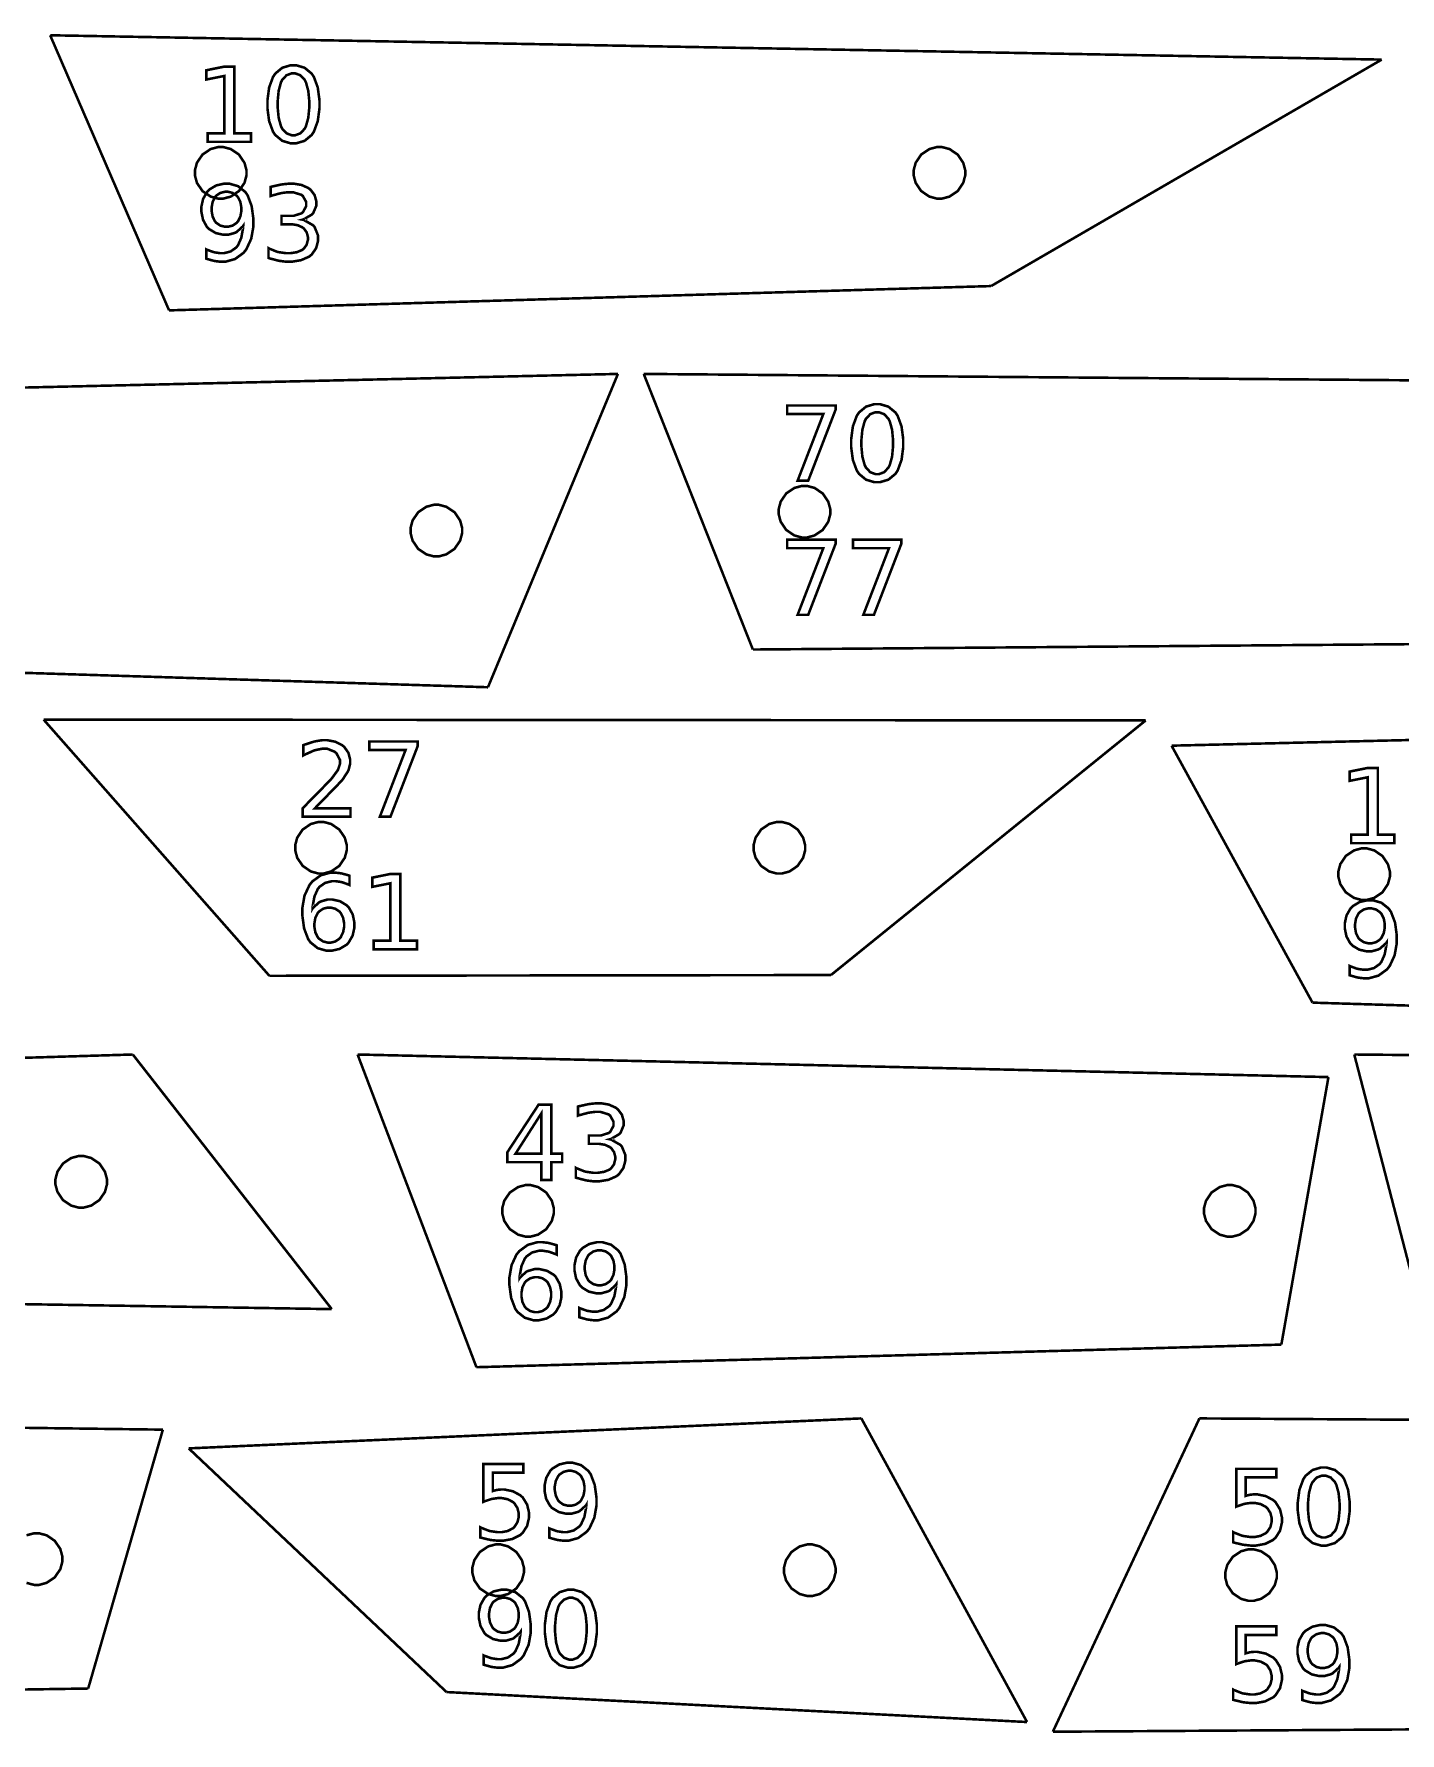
# Model space of a CAD drawing. Extents: x 0 to 51.8, y 1.6 to 26.8.
# Drawn here: x 28.08 to 33.59, y 7.48 to 14.34 of the extents above; entities that cross this region are included whole.
import ezdxf

# ---------------------------------------------------------------- set-up
doc = ezdxf.new("R2010")
doc.units = 0
doc.layers.get('0').update_dxf_attribs({"linetype": 'CONTINUOUS'})

msp = doc.modelspace()

# ---------------------------------------------------------------- linework, layer by layer
at = {"color": 0, "const_width": 0.010417}
for points in [[(28.1414, 14.3381), (33.5165, 14.2399)], [(28.1414, 14.3381), (28.6215, 13.2275)], [(33.5165, 14.2399), (31.9396, 13.3256)], [(28.6215, 13.2275), (31.9396, 13.3256)], [(25.5653, 12.8592), (30.4333, 12.9709)], [(30.4333, 12.9709), (29.9087, 11.706)], [(30.5375, 12.9709), (34.8424, 12.9351)], [(30.5375, 12.9709), (30.9781, 11.8583)], [(30.9781, 11.8583), (35.3839, 11.8942)], [(26.3071, 11.8178), (29.9087, 11.706)], [(28.115, 11.5753), (32.564, 11.5722)], [(28.115, 11.5753), (29.0264, 10.541)], [(32.564, 11.5722), (31.2933, 10.5441)], [(32.6682, 11.4701), (37.0993, 11.5753)], [(32.6682, 11.4701), (33.2372, 10.4327)], [(29.0264, 10.541), (31.2933, 10.5441)], [(33.2372, 10.4327), (36.6853, 10.3275)], [(26.3847, 10.1599), (28.475, 10.2233)], [(28.475, 10.2233), (29.2782, 9.19536)], [(29.3824, 10.2233), (33.3015, 10.1321)], [(29.3824, 10.2233), (29.8622, 8.96089)], [(33.4057, 10.2233), (37.2858, 10.1852)], [(33.4057, 10.2233), (33.696, 9.10568)], [(33.3015, 10.1321), (33.1114, 9.05214)], [(25.3471, 9.25874), (29.2782, 9.19536)], [(29.8622, 8.96089), (33.1114, 9.05214)], [(25.1906, 8.75418), (28.5964, 8.70876)], [(28.5964, 8.70876), (28.2949, 7.66368)], [(28.7006, 8.63314), (31.416, 8.75418)], [(31.416, 8.75418), (32.0849, 7.52838)], [(32.7807, 8.75418), (32.189, 7.48926)], [(32.7807, 8.75418), (35.5618, 8.73671)], [(28.7006, 8.63314), (29.7414, 7.64942)], [(28.046, 8.28228), (28.0764, 8.29042), (28.0865, 8.29042), (28.0967, 8.29042), (28.1271, 8.28228), (28.1601, 8.25993), (28.1825, 8.22683), (28.1907, 8.1964), (28.1907, 8.18625), (28.1907, 8.18625), (28.1907, 8.17617), (28.1825, 8.14572), (28.1601, 8.11263), (28.1271, 8.09028), (28.0967, 8.08208), (28.0865, 8.08208), (28.0764, 8.08208), (28.046, 8.09028)], [(25.3496, 7.61828), (28.2949, 7.66368)], [(29.7414, 7.64942), (32.0849, 7.52838)], [(32.189, 7.48926), (34.9076, 7.50678)]]:
    msp.add_lwpolyline(points, dxfattribs=at)
at = {"color": 1, "const_width": 0.010417}
for points in [[(28.7774, 13.9422), (28.8447, 13.9422), (28.8447, 14.174), (28.7715, 14.1594), (28.7715, 14.1968), (28.8443, 14.2115), (28.8853, 14.2115), (28.8853, 13.9422), (28.9524, 13.9422), (28.9524, 13.9078), (28.7774, 13.9078), (28.7774, 13.9422)], [(29.1235, 14.2171), (29.1347, 14.2171), (29.1685, 14.2069), (29.1971, 14.1833), (29.2015, 14.1767), (29.206, 14.1699), (29.2217, 14.1271), (29.2285, 14.0762), (29.2285, 14.0593), (29.2285, 14.0424), (29.2217, 13.9917), (29.206, 13.949), (29.2015, 13.9422), (29.1971, 13.9356), (29.1685, 13.9119), (29.1347, 13.9019), (29.1235, 13.9019), (29.1121, 13.9019), (29.0783, 13.9119), (29.05, 13.9356), (29.0456, 13.9422), (29.041, 13.949), (29.0253, 13.9917), (29.0186, 14.0424), (29.0186, 14.0593), (29.0186, 14.0762), (29.0253, 14.1271), (29.041, 14.1699), (29.0456, 14.1767), (29.05, 14.1833), (29.0783, 14.2069), (29.1121, 14.2171), (29.1235, 14.2171)], [(29.1235, 14.1844), (29.1164, 14.1844), (29.0956, 14.1767), (29.0783, 14.1585), (29.0757, 14.1532), (29.0731, 14.1481), (29.0638, 14.114), (29.0599, 14.0729), (29.0599, 14.0593), (29.0599, 14.0457), (29.0638, 14.0047), (29.0731, 13.971), (29.0757, 13.9657), (29.0783, 13.9606), (29.0956, 13.9422), (29.1164, 13.9344), (29.1235, 13.9344), (29.1304, 13.9344), (29.1514, 13.9422), (29.1687, 13.9606), (29.1714, 13.9657), (29.174, 13.971), (29.1833, 14.0047), (29.1875, 14.0457), (29.1875, 14.0593), (29.1875, 14.0729), (29.1833, 14.114), (29.174, 14.1481), (29.1714, 14.1532), (29.1687, 14.1585), (29.1514, 14.1767), (29.1304, 14.1844), (29.1235, 14.1844)], [(28.7715, 13.4361), (28.7715, 13.4736), (28.774, 13.4724), (28.8001, 13.463), (28.8028, 13.4623), (28.8054, 13.4617), (28.8269, 13.4584), (28.834, 13.4584), (28.8429, 13.4584), (28.8699, 13.4653), (28.8925, 13.4812), (28.8961, 13.4858), (28.8997, 13.4903), (28.9129, 13.5202), (28.9201, 13.5596), (28.9207, 13.5689), (28.9186, 13.566), (28.8938, 13.5436), (28.8907, 13.542), (28.8876, 13.5405), (28.86, 13.5327), (28.8507, 13.5327), (28.8406, 13.5327), (28.8099, 13.5396), (28.7829, 13.5557), (28.7785, 13.5602), (28.774, 13.5648), (28.7586, 13.5929), (28.7519, 13.6251), (28.7519, 13.6357), (28.7519, 13.6463), (28.7589, 13.6778), (28.775, 13.7059), (28.7796, 13.7106), (28.7842, 13.7154), (28.8118, 13.7319), (28.8429, 13.739), (28.8533, 13.739), (28.865, 13.739), (28.8999, 13.7289), (28.9292, 13.7054), (28.9339, 13.6987), (28.9385, 13.6919), (28.9546, 13.6491), (28.9617, 13.5982), (28.9617, 13.5813), (28.9617, 13.5652), (28.9531, 13.5168), (28.9332, 13.4738), (28.9276, 13.4667), (28.9219, 13.4596), (28.8875, 13.4346), (28.8488, 13.4239), (28.8358, 13.4239), (28.8279, 13.4239), (28.8071, 13.4265), (28.8046, 13.427), (28.8018, 13.4275), (28.7743, 13.4351), (28.7715, 13.4361)], [(29.1601, 13.5936), (29.165, 13.5926), (29.2033, 13.5708), (29.2061, 13.5674), (29.2089, 13.5641), (29.2228, 13.5296), (29.2228, 13.5181), (29.2228, 13.5082), (29.215, 13.4783), (29.1969, 13.4526), (29.1918, 13.4485), (29.1867, 13.4444), (29.1543, 13.4301), (29.1165, 13.4239), (29.1039, 13.4239), (29.094, 13.4239), (29.0679, 13.4272), (29.0646, 13.4278), (29.0612, 13.4285), (29.0262, 13.4377), (29.0228, 13.4389), (29.0228, 13.4786), (29.0256, 13.477), (29.0568, 13.4643), (29.0603, 13.4634), (29.0636, 13.4626), (29.0931, 13.4584), (29.1028, 13.4584), (29.1113, 13.4584), (29.1368, 13.4622), (29.1582, 13.4711), (29.1617, 13.4736), (29.165, 13.4762), (29.1768, 13.4925), (29.1818, 13.5117), (29.1818, 13.5181), (29.1818, 13.5241), (29.1771, 13.542), (29.1661, 13.5575), (29.1629, 13.56), (29.1597, 13.5626), (29.1404, 13.5714), (29.1181, 13.5752), (29.1106, 13.5752), (29.0753, 13.5752), (29.0753, 13.6091), (29.1124, 13.6091), (29.1239, 13.6091), (29.1558, 13.6192), (29.1586, 13.6212), (29.1613, 13.6233), (29.1749, 13.6479), (29.1749, 13.6561), (29.1749, 13.6651), (29.161, 13.6899), (29.1582, 13.6919), (29.1554, 13.6941), (29.1218, 13.7045), (29.1106, 13.7045), (29.1015, 13.7045), (29.0776, 13.7015), (29.0744, 13.7008), (29.0711, 13.7003), (29.0357, 13.6907), (29.0318, 13.6893), (29.0318, 13.726), (29.0357, 13.7271), (29.0722, 13.7352), (29.0757, 13.7358), (29.0792, 13.7363), (29.1054, 13.739), (29.1143, 13.739), (29.1247, 13.739), (29.1563, 13.7337), (29.1837, 13.7214), (29.1883, 13.7178), (29.1929, 13.7143), (29.2089, 13.6928), (29.2157, 13.6684), (29.2157, 13.6603), (29.2157, 13.6496), (29.2035, 13.6207), (29.2011, 13.6177), (29.1988, 13.6149), (29.1646, 13.5948), (29.1601, 13.5936)], [(28.8533, 13.565), (28.8594, 13.565), (28.8779, 13.5697), (28.8943, 13.5807), (28.8969, 13.5839), (28.8997, 13.587), (28.9092, 13.6063), (28.9132, 13.6284), (28.9132, 13.6357), (28.9132, 13.6431), (28.9092, 13.665), (28.8997, 13.6842), (28.8969, 13.6874), (28.8943, 13.6906), (28.8779, 13.7017), (28.8594, 13.7065), (28.8533, 13.7065), (28.8471, 13.7065), (28.8283, 13.7017), (28.8119, 13.6906), (28.8093, 13.6874), (28.8065, 13.6842), (28.7972, 13.665), (28.7932, 13.6431), (28.7932, 13.6357), (28.7932, 13.6284), (28.7972, 13.6063), (28.8065, 13.587), (28.8093, 13.5839), (28.8119, 13.5807), (28.8283, 13.5697), (28.8471, 13.565), (28.8533, 13.565)], [(31.1165, 12.8435), (31.3118, 12.8435), (31.3118, 12.8259), (31.2014, 12.5397), (31.1586, 12.5397), (31.2624, 12.8087), (31.1165, 12.8087), (31.1165, 12.8435)], [(31.4799, 12.8489), (31.4911, 12.8489), (31.525, 12.8388), (31.5535, 12.8153), (31.5581, 12.8085), (31.5625, 12.8018), (31.5782, 12.759), (31.5849, 12.7081), (31.5849, 12.6911), (31.5849, 12.6743), (31.5782, 12.6236), (31.5625, 12.5809), (31.5581, 12.5742), (31.5535, 12.5674), (31.525, 12.5439), (31.4911, 12.5338), (31.4799, 12.5338), (31.4686, 12.5338), (31.4349, 12.5439), (31.4064, 12.5674), (31.4019, 12.5742), (31.3975, 12.5809), (31.3817, 12.6236), (31.375, 12.6743), (31.375, 12.6911), (31.375, 12.7081), (31.3817, 12.759), (31.3975, 12.8018), (31.4019, 12.8085), (31.4064, 12.8153), (31.4349, 12.8388), (31.4686, 12.8489), (31.4799, 12.8489)], [(31.4799, 12.8163), (31.4729, 12.8163), (31.4521, 12.8085), (31.4347, 12.7903), (31.4321, 12.7851), (31.4294, 12.7799), (31.4201, 12.746), (31.4162, 12.7049), (31.4162, 12.6911), (31.4162, 12.6775), (31.4201, 12.6366), (31.4294, 12.6028), (31.4321, 12.5976), (31.4347, 12.5924), (31.4521, 12.5742), (31.4729, 12.5663), (31.4799, 12.5663), (31.4868, 12.5663), (31.5079, 12.5742), (31.5251, 12.5924), (31.5278, 12.5976), (31.5306, 12.6028), (31.5399, 12.6366), (31.5439, 12.6775), (31.5439, 12.6911), (31.5439, 12.7049), (31.5399, 12.746), (31.5306, 12.7799), (31.5278, 12.7851), (31.5251, 12.7903), (31.5079, 12.8085), (31.4868, 12.8163), (31.4799, 12.8163)], [(31.1165, 12.3021), (31.3118, 12.3021), (31.3118, 12.2846), (31.2014, 11.9983), (31.1586, 11.9983), (31.2624, 12.2674), (31.1165, 12.2674), (31.1165, 12.3021)], [(31.3818, 12.3021), (31.5771, 12.3021), (31.5771, 12.2846), (31.4667, 11.9983), (31.4239, 11.9983), (31.5276, 12.2674), (31.3818, 12.2674), (31.3818, 12.3021)], [(29.2104, 11.2176), (29.3539, 11.2176), (29.3539, 11.1831), (29.1611, 11.1831), (29.1611, 11.2176), (29.165, 11.2217), (29.1886, 11.246), (29.2181, 11.2759), (29.2247, 11.2827), (29.2314, 11.2896), (29.2576, 11.3163), (29.2737, 11.3333), (29.2756, 11.3352), (29.2788, 11.3389), (29.3018, 11.3702), (29.3031, 11.3728), (29.3043, 11.3754), (29.3111, 11.3961), (29.3111, 11.4029), (29.3111, 11.4128), (29.2968, 11.4399), (29.2939, 11.4424), (29.2911, 11.445), (29.26, 11.4578), (29.2497, 11.4578), (29.2394, 11.4578), (29.2125, 11.4523), (29.2089, 11.4511), (29.2053, 11.45), (29.1672, 11.433), (29.1631, 11.4307), (29.1631, 11.4722), (29.1672, 11.4738), (29.2057, 11.4863), (29.2093, 11.4871), (29.2129, 11.488), (29.24, 11.4923), (29.249, 11.4923), (29.2596, 11.4923), (29.2912, 11.4864), (29.3194, 11.4727), (29.3242, 11.4687), (29.3287, 11.4648), (29.3453, 11.4413), (29.3524, 11.4147), (29.3524, 11.4058), (29.3524, 11.3969), (29.3464, 11.373), (29.3451, 11.3702), (29.344, 11.3674), (29.3228, 11.3345), (29.3197, 11.3307), (29.3189, 11.3297), (29.309, 11.3192), (29.2918, 11.3013), (29.2872, 11.2966), (29.2826, 11.2919), (29.2544, 11.2628), (29.2186, 11.2261), (29.2104, 11.2176)], [(29.4301, 11.4869), (29.6254, 11.4869), (29.6254, 11.4693), (29.515, 11.1831), (29.4722, 11.1831), (29.576, 11.4522), (29.4301, 11.4522), (29.4301, 11.4869)], [(33.3931, 11.1109), (33.4603, 11.1109), (33.4603, 11.3427), (33.3872, 11.3281), (33.3872, 11.3655), (33.4599, 11.3802), (33.5008, 11.3802), (33.5008, 11.1109), (33.5679, 11.1109), (33.5679, 11.0764), (33.3931, 11.0764), (33.3931, 11.1109)], [(29.3497, 10.9454), (29.3497, 10.9078), (29.3471, 10.9091), (29.3208, 10.9185), (29.3182, 10.9191), (29.3157, 10.9198), (29.2943, 10.923), (29.2872, 10.923), (29.2782, 10.923), (29.2513, 10.9161), (29.2285, 10.9001), (29.225, 10.8955), (29.2214, 10.8909), (29.2082, 10.8611), (29.2011, 10.8218), (29.2007, 10.8126), (29.2026, 10.8155), (29.2275, 10.8379), (29.2306, 10.8395), (29.2336, 10.8411), (29.2613, 10.849), (29.2706, 10.849), (29.2807, 10.849), (29.3114, 10.8421), (29.3383, 10.8259), (29.3428, 10.8212), (29.3472, 10.8166), (29.3628, 10.7885), (29.3694, 10.7564), (29.3694, 10.7457), (29.3694, 10.7352), (29.3625, 10.7035), (29.3462, 10.6753), (29.3417, 10.6706), (29.3371, 10.666), (29.3094, 10.6495), (29.2785, 10.6424), (29.2681, 10.6424), (29.2564, 10.6424), (29.2215, 10.6525), (29.1921, 10.6761), (29.1874, 10.6828), (29.1828, 10.6895), (29.1665, 10.7322), (29.1596, 10.7829), (29.1596, 10.7997), (29.1596, 10.816), (29.1681, 10.8645), (29.1881, 10.9074), (29.1937, 10.9146), (29.1994, 10.9217), (29.2338, 10.9468), (29.2725, 10.9575), (29.2854, 10.9575), (29.2933, 10.9575), (29.3142, 10.955), (29.3167, 10.9545), (29.3193, 10.954), (29.3468, 10.9464), (29.3497, 10.9454)], [(29.4475, 10.6828), (29.5147, 10.6828), (29.5147, 10.9146), (29.4417, 10.9), (29.4417, 10.9373), (29.5143, 10.9521), (29.5553, 10.9521), (29.5553, 10.6828), (29.6224, 10.6828), (29.6224, 10.6483), (29.4475, 10.6483), (29.4475, 10.6828)], [(33.3872, 10.5431), (33.3872, 10.5807), (33.3897, 10.5795), (33.4157, 10.57), (33.4185, 10.5694), (33.421, 10.5687), (33.4425, 10.5655), (33.4497, 10.5655), (33.4586, 10.5655), (33.4854, 10.5723), (33.5082, 10.5883), (33.5117, 10.5928), (33.5153, 10.5974), (33.5285, 10.6273), (33.5357, 10.6667), (33.5363, 10.6759), (33.5343, 10.6731), (33.5093, 10.6507), (33.5062, 10.649), (33.5032, 10.6475), (33.4756, 10.6397), (33.4664, 10.6397), (33.4561, 10.6397), (33.4256, 10.6466), (33.3986, 10.6627), (33.3942, 10.6673), (33.3896, 10.6719), (33.3742, 10.6999), (33.3676, 10.7321), (33.3676, 10.7428), (33.3676, 10.7533), (33.3744, 10.7848), (33.3906, 10.813), (33.3951, 10.8177), (33.3999, 10.8224), (33.4275, 10.839), (33.4586, 10.8461), (33.469, 10.8461), (33.4806, 10.8461), (33.5154, 10.836), (33.5449, 10.8124), (33.5494, 10.8057), (33.554, 10.799), (33.5703, 10.7562), (33.5772, 10.7053), (33.5772, 10.6883), (33.5772, 10.6722), (33.5687, 10.6239), (33.5489, 10.5809), (33.5432, 10.5737), (33.5375, 10.5666), (33.5032, 10.5417), (33.4643, 10.531), (33.4514, 10.531), (33.4436, 10.531), (33.4228, 10.5335), (33.4201, 10.534), (33.4175, 10.5346), (33.39, 10.5422), (33.3872, 10.5431)], [(29.2681, 10.8165), (29.2619, 10.8165), (29.2432, 10.8117), (29.2268, 10.8007), (29.224, 10.7976), (29.2214, 10.7944), (29.2119, 10.7752), (29.2081, 10.7531), (29.2081, 10.7457), (29.2081, 10.7384), (29.2119, 10.7164), (29.2214, 10.6971), (29.224, 10.6938), (29.2268, 10.6907), (29.2432, 10.6797), (29.2619, 10.675), (29.2681, 10.675), (29.2743, 10.675), (29.2928, 10.6797), (29.309, 10.6907), (29.3118, 10.6938), (29.3144, 10.6971), (29.3239, 10.7164), (29.3281, 10.7384), (29.3281, 10.7457), (29.3281, 10.7531), (29.3239, 10.7752), (29.3144, 10.7944), (29.3118, 10.7976), (29.309, 10.8007), (29.2928, 10.8117), (29.2743, 10.8165), (29.2681, 10.8165)], [(33.469, 10.672), (33.4751, 10.672), (33.4936, 10.6768), (33.5099, 10.6878), (33.5126, 10.6909), (33.5153, 10.6941), (33.5249, 10.7133), (33.5289, 10.7355), (33.5289, 10.7428), (33.5289, 10.7501), (33.5249, 10.7721), (33.5153, 10.7913), (33.5126, 10.7944), (33.5099, 10.7976), (33.4936, 10.8087), (33.4751, 10.8135), (33.469, 10.8135), (33.4628, 10.8135), (33.444, 10.8087), (33.4276, 10.7976), (33.4249, 10.7944), (33.4222, 10.7913), (33.4128, 10.7721), (33.4089, 10.7501), (33.4089, 10.7428), (33.4089, 10.7355), (33.4128, 10.7133), (33.4222, 10.6941), (33.4249, 10.6909), (33.4276, 10.6878), (33.444, 10.6768), (33.4628, 10.672), (33.469, 10.672)], [(30.1131, 10.0209), (30.1647, 10.0209), (30.1647, 9.82303), (30.2081, 9.82303), (30.2081, 9.78874), (30.1647, 9.78874), (30.1647, 9.71713), (30.1239, 9.71713), (30.1239, 9.78874), (29.9868, 9.78874), (29.9868, 9.82844), (30.1131, 10.0209)], [(30.4007, 9.88097), (30.4056, 9.87993), (30.4439, 9.85807), (30.4467, 9.85471), (30.4494, 9.8514), (30.4635, 9.81694), (30.4635, 9.80544), (30.4635, 9.79551), (30.4556, 9.76557), (30.4375, 9.7399), (30.4324, 9.73579), (30.4272, 9.73172), (30.395, 9.71739), (30.3571, 9.71126), (30.3444, 9.71126), (30.3347, 9.71126), (30.3086, 9.71451), (30.3053, 9.71517), (30.3018, 9.71582), (30.2669, 9.72504), (30.2633, 9.72624), (30.2633, 9.76594), (30.2661, 9.76432), (30.2975, 9.75163), (30.3008, 9.75076), (30.3043, 9.74994), (30.3336, 9.74576), (30.3435, 9.74576), (30.3519, 9.74576), (30.3774, 9.74957), (30.3989, 9.75846), (30.4022, 9.76096), (30.4056, 9.76357), (30.4174, 9.77979), (30.4224, 9.79904), (30.4224, 9.80544), (30.4224, 9.81147), (30.4176, 9.82938), (30.4067, 9.84483), (30.4035, 9.84733), (30.4004, 9.84987), (30.3811, 9.85872), (30.3586, 9.86253), (30.3513, 9.86253), (30.3158, 9.86253), (30.3158, 9.89638), (30.3529, 9.89638), (30.3646, 9.89638), (30.3965, 9.90653), (30.3992, 9.90853), (30.4019, 9.9106), (30.4154, 9.93528), (30.4154, 9.94347), (30.4154, 9.95242), (30.4015, 9.97721), (30.3987, 9.97928), (30.396, 9.98139), (30.3624, 9.99186), (30.3513, 9.99186), (30.3422, 9.99186), (30.3182, 9.98882), (30.315, 9.98817), (30.3118, 9.98757), (30.2762, 9.97797), (30.2725, 9.97667), (30.2725, 10.0133), (30.2764, 10.0144), (30.3129, 10.0226), (30.3163, 10.0231), (30.3197, 10.0237), (30.3461, 10.0264), (30.3549, 10.0264), (30.3654, 10.0264), (30.3968, 10.0211), (30.4243, 10.0087), (30.4289, 10.0051), (30.4335, 10.0016), (30.4494, 9.98008), (30.4563, 9.95574), (30.4563, 9.9476), (30.4563, 9.93696), (30.4442, 9.90799), (30.4417, 9.90506), (30.4393, 9.90218), (30.4051, 9.88211), (30.4007, 9.88097)], [(30.1239, 9.98514), (30.0201, 9.82303), (30.1239, 9.82303), (30.1239, 9.98514)], [(30.1856, 9.4534), (30.1856, 9.41585), (30.1829, 9.4171), (30.1567, 9.42649), (30.154, 9.42714), (30.1515, 9.42779), (30.1301, 9.43104), (30.1231, 9.43104), (30.114, 9.43104), (30.0871, 9.42415), (30.0643, 9.4081), (30.0608, 9.40349), (30.0572, 9.39893), (30.044, 9.36908), (30.0369, 9.32986), (30.0365, 9.32058), (30.0385, 9.32351), (30.0633, 9.34597), (30.0664, 9.3475), (30.0694, 9.34913), (30.0971, 9.35704), (30.1064, 9.35704), (30.1165, 9.35704), (30.1472, 9.3501), (30.1742, 9.33393), (30.1786, 9.32926), (30.1831, 9.32465), (30.1986, 9.2965), (30.2053, 9.26443), (30.2053, 9.25375), (30.2053, 9.24322), (30.1983, 9.21153), (30.1821, 9.18338), (30.1775, 9.17865), (30.1729, 9.17399), (30.1453, 9.1575), (30.1143, 9.15044), (30.1039, 9.15044), (30.0922, 9.15044), (30.0574, 9.16054), (30.0279, 9.18408), (30.0232, 9.19081), (30.0186, 9.19754), (30.0024, 9.24024), (29.9954, 9.2909), (29.9954, 9.30778), (29.9954, 9.324), (30.0039, 9.3725), (30.0237, 9.41547), (30.0296, 9.42258), (30.0353, 9.42974), (30.0696, 9.45481), (30.1083, 9.46556), (30.1212, 9.46556), (30.1292, 9.46556), (30.15, 9.46306), (30.1525, 9.46251), (30.1551, 9.46203), (30.1826, 9.45443), (30.1856, 9.4534)], [(30.2775, 9.1626), (30.2775, 9.20014), (30.28, 9.19894), (30.3061, 9.18951), (30.3087, 9.18886), (30.3112, 9.18821), (30.3328, 9.18494), (30.34, 9.18494), (30.3489, 9.18494), (30.3757, 9.19179), (30.3985, 9.20774), (30.4021, 9.21229), (30.4056, 9.21685), (30.4189, 9.24675), (30.426, 9.28614), (30.4265, 9.29542), (30.4246, 9.29254), (30.3996, 9.27012), (30.3965, 9.2685), (30.3936, 9.26699), (30.3658, 9.25917), (30.3567, 9.25917), (30.3464, 9.25917), (30.3158, 9.26606), (30.2889, 9.28217), (30.2844, 9.28674), (30.28, 9.29135), (30.2644, 9.31939), (30.2579, 9.35157), (30.2579, 9.36225), (30.2579, 9.37278), (30.2647, 9.40429), (30.2808, 9.43246), (30.2854, 9.43713), (30.2901, 9.44189), (30.3178, 9.45844), (30.3489, 9.46556), (30.3593, 9.46556), (30.3708, 9.46556), (30.4057, 9.45546), (30.4351, 9.43192), (30.4397, 9.42518), (30.4444, 9.41846), (30.4606, 9.37565), (30.4675, 9.32476), (30.4675, 9.30778), (30.4675, 9.29167), (30.459, 9.24333), (30.4392, 9.20036), (30.4335, 9.19319), (30.4278, 9.18608), (30.3935, 9.16114), (30.3546, 9.15044), (30.3417, 9.15044), (30.3339, 9.15044), (30.3131, 9.153), (30.3104, 9.15349), (30.3078, 9.15403), (30.2803, 9.16163), (30.2775, 9.1626)], [(30.3593, 9.2915), (30.3654, 9.2915), (30.3839, 9.29622), (30.4001, 9.30724), (30.4029, 9.31039), (30.4056, 9.31353), (30.4151, 9.33279), (30.4192, 9.35493), (30.4192, 9.36225), (30.4192, 9.36957), (30.4151, 9.39154), (30.4056, 9.41075), (30.4029, 9.4139), (30.4001, 9.4171), (30.3839, 9.42822), (30.3654, 9.433), (30.3593, 9.433), (30.3531, 9.433), (30.3343, 9.42822), (30.3179, 9.4171), (30.3153, 9.4139), (30.3125, 9.41075), (30.3031, 9.39154), (30.2992, 9.36957), (30.2992, 9.36225), (30.2992, 9.35493), (30.3031, 9.33279), (30.3125, 9.31353), (30.3153, 9.31039), (30.3179, 9.30724), (30.3343, 9.29622), (30.3531, 9.2915), (30.3593, 9.2915)], [(30.1039, 9.32449), (30.0978, 9.32449), (30.079, 9.31976), (30.0626, 9.30875), (30.0599, 9.30561), (30.0572, 9.30246), (30.0478, 9.28321), (30.0439, 9.26113), (30.0439, 9.25375), (30.0439, 9.24642), (30.0478, 9.22439), (30.0572, 9.20508), (30.0599, 9.20187), (30.0626, 9.19874), (30.079, 9.18772), (30.0978, 9.183), (30.1039, 9.183), (30.1101, 9.183), (30.1286, 9.18772), (30.1449, 9.19874), (30.1476, 9.20187), (30.1503, 9.20508), (30.1597, 9.22439), (30.1639, 9.24642), (30.1639, 9.25375), (30.1639, 9.26113), (30.1597, 9.28321), (30.1503, 9.30246), (30.1476, 9.30561), (30.1449, 9.30875), (30.1286, 9.31976), (30.1101, 9.32449), (30.1039, 9.32449)], [(29.8904, 8.5701), (30.0519, 8.5701), (30.0519, 8.53538), (29.9282, 8.53538), (29.9282, 8.46094), (29.9297, 8.46149), (29.9444, 8.46528), (29.946, 8.4655), (29.9475, 8.46576), (29.9599, 8.46701), (29.964, 8.46701), (29.9754, 8.46701), (30.0094, 8.46001), (30.0396, 8.44368), (30.0446, 8.43901), (30.0494, 8.4344), (30.0668, 8.40631), (30.0743, 8.3744), (30.0743, 8.36372), (30.0743, 8.35286), (30.0667, 8.32015), (30.0488, 8.2921), (30.0436, 8.28754), (30.0386, 8.28304), (30.0069, 8.26719), (29.97, 8.26042), (29.9578, 8.26042), (29.9479, 8.26042), (29.9219, 8.26313), (29.9186, 8.26367), (29.9154, 8.26421), (29.8812, 8.27235), (29.8776, 8.27344), (29.8776, 8.31467), (29.8807, 8.31304), (29.9124, 8.30057), (29.9157, 8.29969), (29.9189, 8.29893), (29.9474, 8.29492), (29.9568, 8.29492), (29.9647, 8.29492), (29.9883, 8.29953), (30.009, 8.31033), (30.0124, 8.31337), (30.0158, 8.31651), (30.0278, 8.33529), (30.0331, 8.35661), (30.0331, 8.36372), (30.0331, 8.37082), (30.0278, 8.39208), (30.0158, 8.41081), (30.0124, 8.41385), (30.009, 8.41699), (29.9883, 8.42785), (29.9647, 8.43251), (29.9568, 8.43251), (29.9486, 8.43251), (29.9265, 8.42947), (29.9239, 8.42882), (29.9211, 8.42822), (29.8933, 8.41883), (29.8904, 8.41754), (29.8904, 8.5701)], [(30.1567, 8.27257), (30.1567, 8.31011), (30.1592, 8.30892), (30.1853, 8.29949), (30.1879, 8.29883), (30.1904, 8.29818), (30.2119, 8.29492), (30.2192, 8.29492), (30.2281, 8.29492), (30.2549, 8.30176), (30.2776, 8.31771), (30.2813, 8.32226), (30.2847, 8.32682), (30.2981, 8.35672), (30.3051, 8.39611), (30.3057, 8.40539), (30.3038, 8.4025), (30.2788, 8.3801), (30.2758, 8.37847), (30.2728, 8.37696), (30.245, 8.36914), (30.2358, 8.36914), (30.2256, 8.36914), (30.195, 8.37603), (30.1681, 8.39214), (30.1636, 8.39671), (30.1592, 8.40132), (30.1436, 8.42936), (30.1371, 8.46153), (30.1371, 8.47222), (30.1371, 8.48275), (30.1439, 8.51426), (30.16, 8.54243), (30.1647, 8.5471), (30.1693, 8.55186), (30.1969, 8.56842), (30.2281, 8.57553), (30.2385, 8.57553), (30.25, 8.57553), (30.2849, 8.56543), (30.3143, 8.54189), (30.3189, 8.53515), (30.3236, 8.52843), (30.3397, 8.48563), (30.3467, 8.43474), (30.3467, 8.41775), (30.3467, 8.40164), (30.3382, 8.35331), (30.3183, 8.31033), (30.3126, 8.30317), (30.3069, 8.29606), (30.2726, 8.27111), (30.2338, 8.26042), (30.2208, 8.26042), (30.2131, 8.26042), (30.1922, 8.26297), (30.1896, 8.26346), (30.1869, 8.264), (30.1594, 8.2716), (30.1567, 8.27257)], [(30.2385, 8.40147), (30.2446, 8.40147), (30.2631, 8.40619), (30.2793, 8.41721), (30.2821, 8.42036), (30.2847, 8.4235), (30.2943, 8.44276), (30.2983, 8.4649), (30.2983, 8.47222), (30.2983, 8.47954), (30.2943, 8.50151), (30.2847, 8.52072), (30.2821, 8.52387), (30.2793, 8.52707), (30.2631, 8.53819), (30.2446, 8.54297), (30.2385, 8.54297), (30.2322, 8.54297), (30.2135, 8.53819), (30.1971, 8.52707), (30.1944, 8.52387), (30.1917, 8.52072), (30.1824, 8.50151), (30.1783, 8.47954), (30.1783, 8.47222), (30.1783, 8.4649), (30.1824, 8.44276), (30.1917, 8.4235), (30.1944, 8.42036), (30.1971, 8.41721), (30.2135, 8.40619), (30.2322, 8.40147), (30.2385, 8.40147)], [(32.9297, 8.55057), (33.0913, 8.55057), (33.0913, 8.51585), (32.9675, 8.51585), (32.9675, 8.4414), (32.969, 8.44194), (32.9838, 8.44575), (32.9853, 8.44596), (32.9868, 8.44624), (32.9992, 8.44749), (33.0033, 8.44749), (33.0146, 8.44749), (33.0488, 8.44049), (33.0789, 8.42415), (33.0839, 8.41949), (33.0887, 8.41487), (33.1061, 8.38678), (33.1136, 8.35488), (33.1136, 8.34418), (33.1136, 8.33333), (33.106, 8.30063), (33.0881, 8.27257), (33.0829, 8.26801), (33.0779, 8.26351), (33.0463, 8.24767), (33.0093, 8.24089), (32.9971, 8.24089), (32.9872, 8.24089), (32.9612, 8.2436), (32.9579, 8.24414), (32.9546, 8.24468), (32.9204, 8.25282), (32.9169, 8.2539), (32.9169, 8.29514), (32.92, 8.29351), (32.9517, 8.28103), (32.9549, 8.28017), (32.9582, 8.2794), (32.9867, 8.27539), (32.9961, 8.27539), (33.004, 8.27539), (33.0275, 8.28), (33.0483, 8.29081), (33.0517, 8.29383), (33.0551, 8.29699), (33.0671, 8.31575), (33.0724, 8.33708), (33.0724, 8.34418), (33.0724, 8.35129), (33.0671, 8.37256), (33.0551, 8.39128), (33.0517, 8.39432), (33.0483, 8.39746), (33.0275, 8.40831), (33.004, 8.41297), (32.9961, 8.41297), (32.9879, 8.41297), (32.9658, 8.40994), (32.9632, 8.40929), (32.9604, 8.40869), (32.9325, 8.39931), (32.9297, 8.398), (32.9297, 8.55057)], [(33.2825, 8.55599), (33.2937, 8.55599), (33.3276, 8.5459), (33.3561, 8.52235), (33.3606, 8.51563), (33.3651, 8.5089), (33.3807, 8.4661), (33.3875, 8.41521), (33.3875, 8.39822), (33.3875, 8.38135), (33.3807, 8.33068), (33.3651, 8.28797), (33.3606, 8.28125), (33.3561, 8.27453), (33.3276, 8.25097), (33.2937, 8.24089), (33.2825, 8.24089), (33.2713, 8.24089), (33.2375, 8.25097), (33.209, 8.27453), (33.2046, 8.28125), (33.2001, 8.28797), (33.1843, 8.33068), (33.1776, 8.38135), (33.1776, 8.39822), (33.1776, 8.41521), (33.1843, 8.4661), (33.2001, 8.5089), (33.2046, 8.51563), (33.209, 8.52235), (33.2375, 8.5459), (33.2713, 8.55599), (33.2825, 8.55599)], [(33.2825, 8.52344), (33.2756, 8.52344), (33.2547, 8.51563), (33.2374, 8.4974), (33.2347, 8.49219), (33.2321, 8.48699), (33.2228, 8.45307), (33.2189, 8.41194), (33.2189, 8.39822), (33.2189, 8.3846), (33.2228, 8.34369), (33.2321, 8.3099), (33.2347, 8.30469), (33.2374, 8.29949), (33.2547, 8.28125), (33.2756, 8.27344), (33.2825, 8.27344), (33.2894, 8.27344), (33.3106, 8.28125), (33.3278, 8.29949), (33.3304, 8.30469), (33.3331, 8.3099), (33.3425, 8.34369), (33.3465, 8.3846), (33.3465, 8.39822), (33.3465, 8.41194), (33.3425, 8.45307), (33.3331, 8.48699), (33.3304, 8.49219), (33.3278, 8.4974), (33.3106, 8.51563), (33.2894, 8.52344), (33.2825, 8.52344)], [(29.8914, 7.75988), (29.8914, 7.79742), (29.8939, 7.79622), (29.9199, 7.78678), (29.9226, 7.78614), (29.9251, 7.78549), (29.9467, 7.78222), (29.9539, 7.78222), (29.9628, 7.78222), (29.9896, 7.78907), (30.0124, 7.80501), (30.0158, 7.80957), (30.0194, 7.81413), (30.0328, 7.84403), (30.0399, 7.8834), (30.0404, 7.89268), (30.0385, 7.88981), (30.0135, 7.8674), (30.0104, 7.86578), (30.0075, 7.86426), (29.9797, 7.85644), (29.9706, 7.85644), (29.9603, 7.85644), (29.9297, 7.86333), (29.9028, 7.87944), (29.8983, 7.884), (29.8939, 7.88861), (29.8783, 7.91667), (29.8718, 7.94883), (29.8718, 7.95953), (29.8718, 7.97006), (29.8786, 8.00157), (29.8947, 8.02974), (29.8993, 8.0344), (29.904, 8.03917), (29.9317, 8.05572), (29.9628, 8.06282), (29.9732, 8.06282), (29.9847, 8.06282), (30.0196, 8.05274), (30.049, 8.02919), (30.0536, 8.02246), (30.0583, 8.01574), (30.0744, 7.97293), (30.0814, 7.92204), (30.0814, 7.90506), (30.0814, 7.88894), (30.0729, 7.8406), (30.0531, 7.79764), (30.0474, 7.79047), (30.0417, 7.78336), (30.0074, 7.7584), (29.9685, 7.74772), (29.9556, 7.74772), (29.9478, 7.74772), (29.9269, 7.75028), (29.9243, 7.75076), (29.9217, 7.75131), (29.8942, 7.7589), (29.8914, 7.75988)], [(29.9732, 7.88878), (29.9793, 7.88878), (29.9978, 7.8935), (30.014, 7.90451), (30.0168, 7.90767), (30.0194, 7.91081), (30.029, 7.93007), (30.0331, 7.95221), (30.0331, 7.95953), (30.0331, 7.96685), (30.029, 7.98882), (30.0194, 8.00803), (30.0168, 8.01118), (30.014, 8.01437), (29.9978, 8.0255), (29.9793, 8.03028), (29.9732, 8.03028), (29.9669, 8.03028), (29.9482, 8.0255), (29.9318, 8.01437), (29.929, 8.01118), (29.9264, 8.00803), (29.9169, 7.98882), (29.9131, 7.96685), (29.9131, 7.95953), (29.9131, 7.95221), (29.9169, 7.93007), (29.9264, 7.91081), (29.929, 7.90767), (29.9318, 7.90451), (29.9482, 7.8935), (29.9669, 7.88878), (29.9732, 7.88878)], [(30.2432, 8.06282), (30.2544, 8.06282), (30.2883, 8.05274), (30.3168, 8.02919), (30.3214, 8.02246), (30.3258, 8.01574), (30.3415, 7.97293), (30.3482, 7.92204), (30.3482, 7.90506), (30.3482, 7.88818), (30.3415, 7.83751), (30.3258, 7.79482), (30.3214, 7.78808), (30.3168, 7.78136), (30.2883, 7.75782), (30.2544, 7.74772), (30.2432, 7.74772), (30.2319, 7.74772), (30.1982, 7.75782), (30.1697, 7.78136), (30.1653, 7.78808), (30.1608, 7.79482), (30.1451, 7.83751), (30.1383, 7.88818), (30.1383, 7.90506), (30.1383, 7.92204), (30.1451, 7.97293), (30.1608, 8.01574), (30.1653, 8.02246), (30.1697, 8.02919), (30.1982, 8.05274), (30.2319, 8.06282), (30.2432, 8.06282)], [(30.2432, 8.03028), (30.2363, 8.03028), (30.2154, 8.02246), (30.1982, 8.00424), (30.1954, 7.99903), (30.1928, 7.99382), (30.1835, 7.9599), (30.1796, 7.91878), (30.1796, 7.90506), (30.1796, 7.89144), (30.1835, 7.85053), (30.1928, 7.81674), (30.1954, 7.81153), (30.1982, 7.80632), (30.2154, 7.78808), (30.2363, 7.78028), (30.2432, 7.78028), (30.2503, 7.78028), (30.2713, 7.78808), (30.2885, 7.80632), (30.2911, 7.81153), (30.2939, 7.81674), (30.3032, 7.85053), (30.3072, 7.89144), (30.3072, 7.90506), (30.3072, 7.91878), (30.3032, 7.9599), (30.2939, 7.99382), (30.2911, 7.99903), (30.2885, 8.00424), (30.2713, 8.02246), (30.2503, 8.03028), (30.2432, 8.03028)], [(32.9297, 7.91476), (33.0913, 7.91476), (33.0913, 7.88004), (32.9675, 7.88004), (32.9675, 7.80561), (32.969, 7.80615), (32.9838, 7.80994), (32.9853, 7.81017), (32.9868, 7.81044), (32.9992, 7.81168), (33.0033, 7.81168), (33.0146, 7.81168), (33.0488, 7.80469), (33.0789, 7.78836), (33.0839, 7.78369), (33.0887, 7.77908), (33.1061, 7.75097), (33.1136, 7.71907), (33.1136, 7.70839), (33.1136, 7.69754), (33.106, 7.66482), (33.0881, 7.63678), (33.0829, 7.63222), (33.0779, 7.62771), (33.0463, 7.61187), (33.0093, 7.60508), (32.9971, 7.60508), (32.9872, 7.60508), (32.9612, 7.60781), (32.9579, 7.60835), (32.9546, 7.60889), (32.9204, 7.61703), (32.9169, 7.61811), (32.9169, 7.65935), (32.92, 7.65771), (32.9517, 7.64524), (32.9549, 7.64438), (32.9582, 7.64361), (32.9867, 7.6396), (32.9961, 7.6396), (33.004, 7.6396), (33.0275, 7.64421), (33.0483, 7.655), (33.0517, 7.65804), (33.0551, 7.66118), (33.0671, 7.67996), (33.0724, 7.70128), (33.0724, 7.70839), (33.0724, 7.7155), (33.0671, 7.73676), (33.0551, 7.75549), (33.0517, 7.75851), (33.0483, 7.76167), (33.0275, 7.77251), (33.004, 7.77718), (32.9961, 7.77718), (32.9879, 7.77718), (32.9658, 7.77414), (32.9632, 7.77349), (32.9604, 7.77289), (32.9325, 7.76351), (32.9297, 7.76221), (32.9297, 7.91476)], [(33.196, 7.61724), (33.196, 7.65479), (33.1985, 7.6536), (33.2244, 7.64415), (33.2272, 7.6435), (33.2297, 7.64285), (33.2513, 7.6396), (33.2585, 7.6396), (33.2674, 7.6396), (33.2942, 7.64643), (33.3169, 7.66237), (33.3204, 7.66694), (33.324, 7.6715), (33.3374, 7.70139), (33.3444, 7.74078), (33.345, 7.75006), (33.3431, 7.74718), (33.3181, 7.72478), (33.315, 7.72314), (33.3119, 7.72162), (33.2843, 7.71382), (33.2751, 7.71382), (33.2649, 7.71382), (33.2343, 7.72071), (33.2074, 7.73682), (33.2029, 7.74138), (33.1985, 7.74599), (33.1829, 7.77403), (33.1764, 7.80621), (33.1764, 7.81689), (33.1764, 7.82742), (33.1832, 7.85894), (33.1993, 7.8871), (33.2039, 7.89176), (33.2086, 7.89654), (33.2363, 7.91308), (33.2674, 7.92019), (33.2778, 7.92019), (33.2893, 7.92019), (33.3242, 7.9101), (33.3536, 7.88656), (33.3582, 7.87983), (33.3629, 7.8731), (33.379, 7.83029), (33.386, 7.7794), (33.386, 7.76243), (33.386, 7.74631), (33.3775, 7.69797), (33.3576, 7.655), (33.3519, 7.64785), (33.3462, 7.64074), (33.3119, 7.61578), (33.2731, 7.60508), (33.2601, 7.60508), (33.2524, 7.60508), (33.2315, 7.60764), (33.2289, 7.60812), (33.2263, 7.60867), (33.1988, 7.61626), (33.196, 7.61724)], [(33.2778, 7.74615), (33.2839, 7.74615), (33.3024, 7.75087), (33.3186, 7.76187), (33.3214, 7.76503), (33.324, 7.76818), (33.3336, 7.78743), (33.3376, 7.80957), (33.3376, 7.81689), (33.3376, 7.82422), (33.3336, 7.84619), (33.324, 7.8654), (33.3214, 7.86854), (33.3186, 7.87175), (33.3024, 7.88286), (33.2839, 7.88764), (33.2778, 7.88764), (33.2715, 7.88764), (33.2528, 7.88286), (33.2364, 7.87175), (33.2336, 7.86854), (33.231, 7.8654), (33.2215, 7.84619), (33.2176, 7.82422), (33.2176, 7.81689), (33.2176, 7.80957), (33.2215, 7.78743), (33.231, 7.76818), (33.2336, 7.76503), (33.2364, 7.76187), (33.2528, 7.75087), (33.2715, 7.74615), (33.2778, 7.74615)]]:
    msp.add_lwpolyline(points, close=True, dxfattribs=at)
at = {"color": 0, "const_width": 0.010417}
for points in [[(28.934, 13.7828), (28.934, 13.7727), (28.9258, 13.7422), (28.9035, 13.7092), (28.8704, 13.6868), (28.84, 13.6786), (28.8299, 13.6786), (28.8197, 13.6786), (28.7893, 13.6868), (28.7562, 13.7092), (28.7339, 13.7422), (28.7257, 13.7727), (28.7257, 13.7828), (28.7257, 13.7929), (28.7339, 13.8233), (28.7562, 13.8564), (28.7893, 13.8788), (28.8197, 13.8869), (28.8299, 13.8869), (28.84, 13.8869), (28.8704, 13.8788), (28.9035, 13.8564), (28.9258, 13.8233), (28.934, 13.7929), (28.934, 13.7828)], [(31.8354, 13.7828), (31.8354, 13.7727), (31.8272, 13.7422), (31.8049, 13.7092), (31.7718, 13.6868), (31.7414, 13.6786), (31.7312, 13.6786), (31.7211, 13.6786), (31.6907, 13.6868), (31.6575, 13.7092), (31.6351, 13.7422), (31.6271, 13.7727), (31.6271, 13.7828), (31.6271, 13.7929), (31.6351, 13.8233), (31.6575, 13.8564), (31.6907, 13.8788), (31.7211, 13.8869), (31.7312, 13.8869), (31.7414, 13.8869), (31.7718, 13.8788), (31.8049, 13.8564), (31.8272, 13.8233), (31.8354, 13.7929), (31.8354, 13.7828)], [(31.2906, 12.4147), (31.2906, 12.4046), (31.2824, 12.3741), (31.26, 12.341), (31.2269, 12.3187), (31.1964, 12.3105), (31.1864, 12.3105), (31.1762, 12.3105), (31.1458, 12.3187), (31.1126, 12.341), (31.0903, 12.3741), (31.0822, 12.4046), (31.0822, 12.4147), (31.0822, 12.4248), (31.0903, 12.4552), (31.1126, 12.4883), (31.1458, 12.5107), (31.1762, 12.5188), (31.1864, 12.5188), (31.1964, 12.5188), (31.2269, 12.5107), (31.26, 12.4883), (31.2824, 12.4552), (31.2906, 12.4248), (31.2906, 12.4147)], [(29.8046, 12.3385), (29.8046, 12.3284), (29.7964, 12.298), (29.774, 12.2649), (29.7408, 12.2425), (29.7104, 12.2343), (29.7004, 12.2343), (29.6903, 12.2343), (29.6597, 12.2425), (29.6267, 12.2649), (29.6043, 12.298), (29.5962, 12.3284), (29.5962, 12.3385), (29.5962, 12.3486), (29.6043, 12.3791), (29.6267, 12.4122), (29.6597, 12.4345), (29.6903, 12.4427), (29.7004, 12.4427), (29.7104, 12.4427), (29.7408, 12.4345), (29.774, 12.4122), (29.7964, 12.3791), (29.8046, 12.3486), (29.8046, 12.3385)], [(29.3389, 11.0581), (29.3389, 11.048), (29.3307, 11.0176), (29.3083, 10.9845), (29.2753, 10.9621), (29.2449, 10.9539), (29.2347, 10.9539), (29.2246, 10.9539), (29.1942, 10.9621), (29.161, 10.9845), (29.1386, 11.0176), (29.1306, 11.048), (29.1306, 11.0581), (29.1306, 11.0683), (29.1386, 11.0987), (29.161, 11.1318), (29.1942, 11.1541), (29.2246, 11.1623), (29.2347, 11.1623), (29.2449, 11.1623), (29.2753, 11.1541), (29.3083, 11.1318), (29.3307, 11.0987), (29.3389, 11.0683), (29.3389, 11.0581)], [(31.1892, 11.0581), (31.1892, 11.048), (31.181, 11.0176), (31.1586, 10.9845), (31.1256, 10.9621), (31.0951, 10.9539), (31.085, 10.9539), (31.0749, 10.9539), (31.0444, 10.9621), (31.0114, 10.9845), (30.989, 11.0176), (30.9808, 11.048), (30.9808, 11.0581), (30.9808, 11.0683), (30.989, 11.0987), (31.0114, 11.1318), (31.0444, 11.1541), (31.0749, 11.1623), (31.085, 11.1623), (31.0951, 11.1623), (31.1256, 11.1541), (31.1586, 11.1318), (31.181, 11.0987), (31.1892, 11.0683), (31.1892, 11.0581)], [(33.5497, 10.9514), (33.5497, 10.9413), (33.5415, 10.9109), (33.5192, 10.8778), (33.4861, 10.8554), (33.4556, 10.8472), (33.4456, 10.8472), (33.4354, 10.8472), (33.405, 10.8554), (33.3718, 10.8778), (33.3494, 10.9109), (33.3414, 10.9413), (33.3414, 10.9514), (33.3414, 10.9615), (33.3494, 10.992), (33.3718, 11.0251), (33.405, 11.0474), (33.4354, 11.0556), (33.4456, 11.0556), (33.4556, 11.0556), (33.4861, 11.0474), (33.5192, 11.0251), (33.5415, 10.992), (33.5497, 10.9615), (33.5497, 10.9514)], [(28.3708, 9.70936), (28.3708, 9.69928), (28.3626, 9.66883), (28.3403, 9.63574), (28.3072, 9.61339), (28.2768, 9.60519), (28.2667, 9.60519), (28.2565, 9.60519), (28.2261, 9.61339), (28.1929, 9.63574), (28.1707, 9.66883), (28.1625, 9.69928), (28.1625, 9.70936), (28.1625, 9.71951), (28.1707, 9.74994), (28.1929, 9.78304), (28.2261, 9.80539), (28.2565, 9.81353), (28.2667, 9.81353), (28.2768, 9.81353), (28.3072, 9.80539), (28.3403, 9.78304), (28.3626, 9.74994), (28.3708, 9.71951), (28.3708, 9.70936)], [(30.1747, 9.59213), (30.1747, 9.58203), (30.1665, 9.5516), (30.1442, 9.5185), (30.1111, 9.49615), (30.0806, 9.48796), (30.0706, 9.48796), (30.0604, 9.48796), (30.03, 9.49615), (29.9968, 9.5185), (29.9744, 9.5516), (29.9664, 9.58203), (29.9664, 9.59213), (29.9664, 9.60226), (29.9744, 9.63271), (29.9968, 9.66581), (30.03, 9.68815), (30.0604, 9.69629), (30.0706, 9.69629), (30.0806, 9.69629), (30.1111, 9.68815), (30.1442, 9.66581), (30.1665, 9.63271), (30.1747, 9.60226), (30.1747, 9.59213)], [(33.0072, 9.59213), (33.0072, 9.58203), (32.999, 9.5516), (32.9767, 9.5185), (32.9436, 9.49615), (32.9132, 9.48796), (32.9031, 9.48796), (32.8929, 9.48796), (32.8625, 9.49615), (32.8293, 9.5185), (32.8071, 9.5516), (32.7989, 9.58203), (32.7989, 9.59213), (32.7989, 9.60226), (32.8071, 9.63271), (32.8293, 9.66581), (32.8625, 9.68815), (32.8929, 9.69629), (32.9031, 9.69629), (32.9132, 9.69629), (32.9436, 9.68815), (32.9767, 9.66581), (32.999, 9.63271), (33.0072, 9.60226), (33.0072, 9.59213)], [(30.0539, 8.14128), (30.0539, 8.13118), (30.0457, 8.10075), (30.0233, 8.06765), (29.9903, 8.04531), (29.9599, 8.03711), (29.9497, 8.03711), (29.9396, 8.03711), (29.9092, 8.04531), (29.876, 8.06765), (29.8536, 8.10075), (29.8456, 8.13118), (29.8456, 8.14128), (29.8456, 8.15142), (29.8536, 8.18186), (29.876, 8.21496), (29.9092, 8.23731), (29.9396, 8.24544), (29.9497, 8.24544), (29.9599, 8.24544), (29.9903, 8.23731), (30.0233, 8.21496), (30.0457, 8.18186), (30.0539, 8.15142), (30.0539, 8.14128)], [(31.3118, 8.14128), (31.3118, 8.13118), (31.3036, 8.10075), (31.2813, 8.06765), (31.2482, 8.04531), (31.2178, 8.03711), (31.2076, 8.03711), (31.1975, 8.03711), (31.1671, 8.04531), (31.1339, 8.06765), (31.1117, 8.10075), (31.1035, 8.13118), (31.1035, 8.14128), (31.1035, 8.15142), (31.1117, 8.18186), (31.1339, 8.21496), (31.1671, 8.23731), (31.1975, 8.24544), (31.2076, 8.24544), (31.2178, 8.24544), (31.2482, 8.23731), (31.2813, 8.21496), (31.3036, 8.18186), (31.3118, 8.15142), (31.3118, 8.14128)], [(33.0932, 8.12175), (33.0932, 8.11165), (33.085, 8.08122), (33.0626, 8.04813), (33.0296, 8.02576), (32.999, 8.01758), (32.989, 8.01758), (32.9789, 8.01758), (32.9485, 8.02576), (32.9153, 8.04813), (32.8929, 8.08122), (32.8849, 8.11165), (32.8849, 8.12175), (32.8849, 8.13189), (32.8929, 8.16233), (32.9153, 8.19542), (32.9485, 8.21778), (32.9789, 8.22592), (32.989, 8.22592), (32.999, 8.22592), (33.0296, 8.21778), (33.0626, 8.19542), (33.085, 8.16233), (33.0932, 8.13189), (33.0932, 8.12175)]]:
    msp.add_lwpolyline(points, close=True, dxfattribs=at)

doc.saveas('drawing.dxf')
